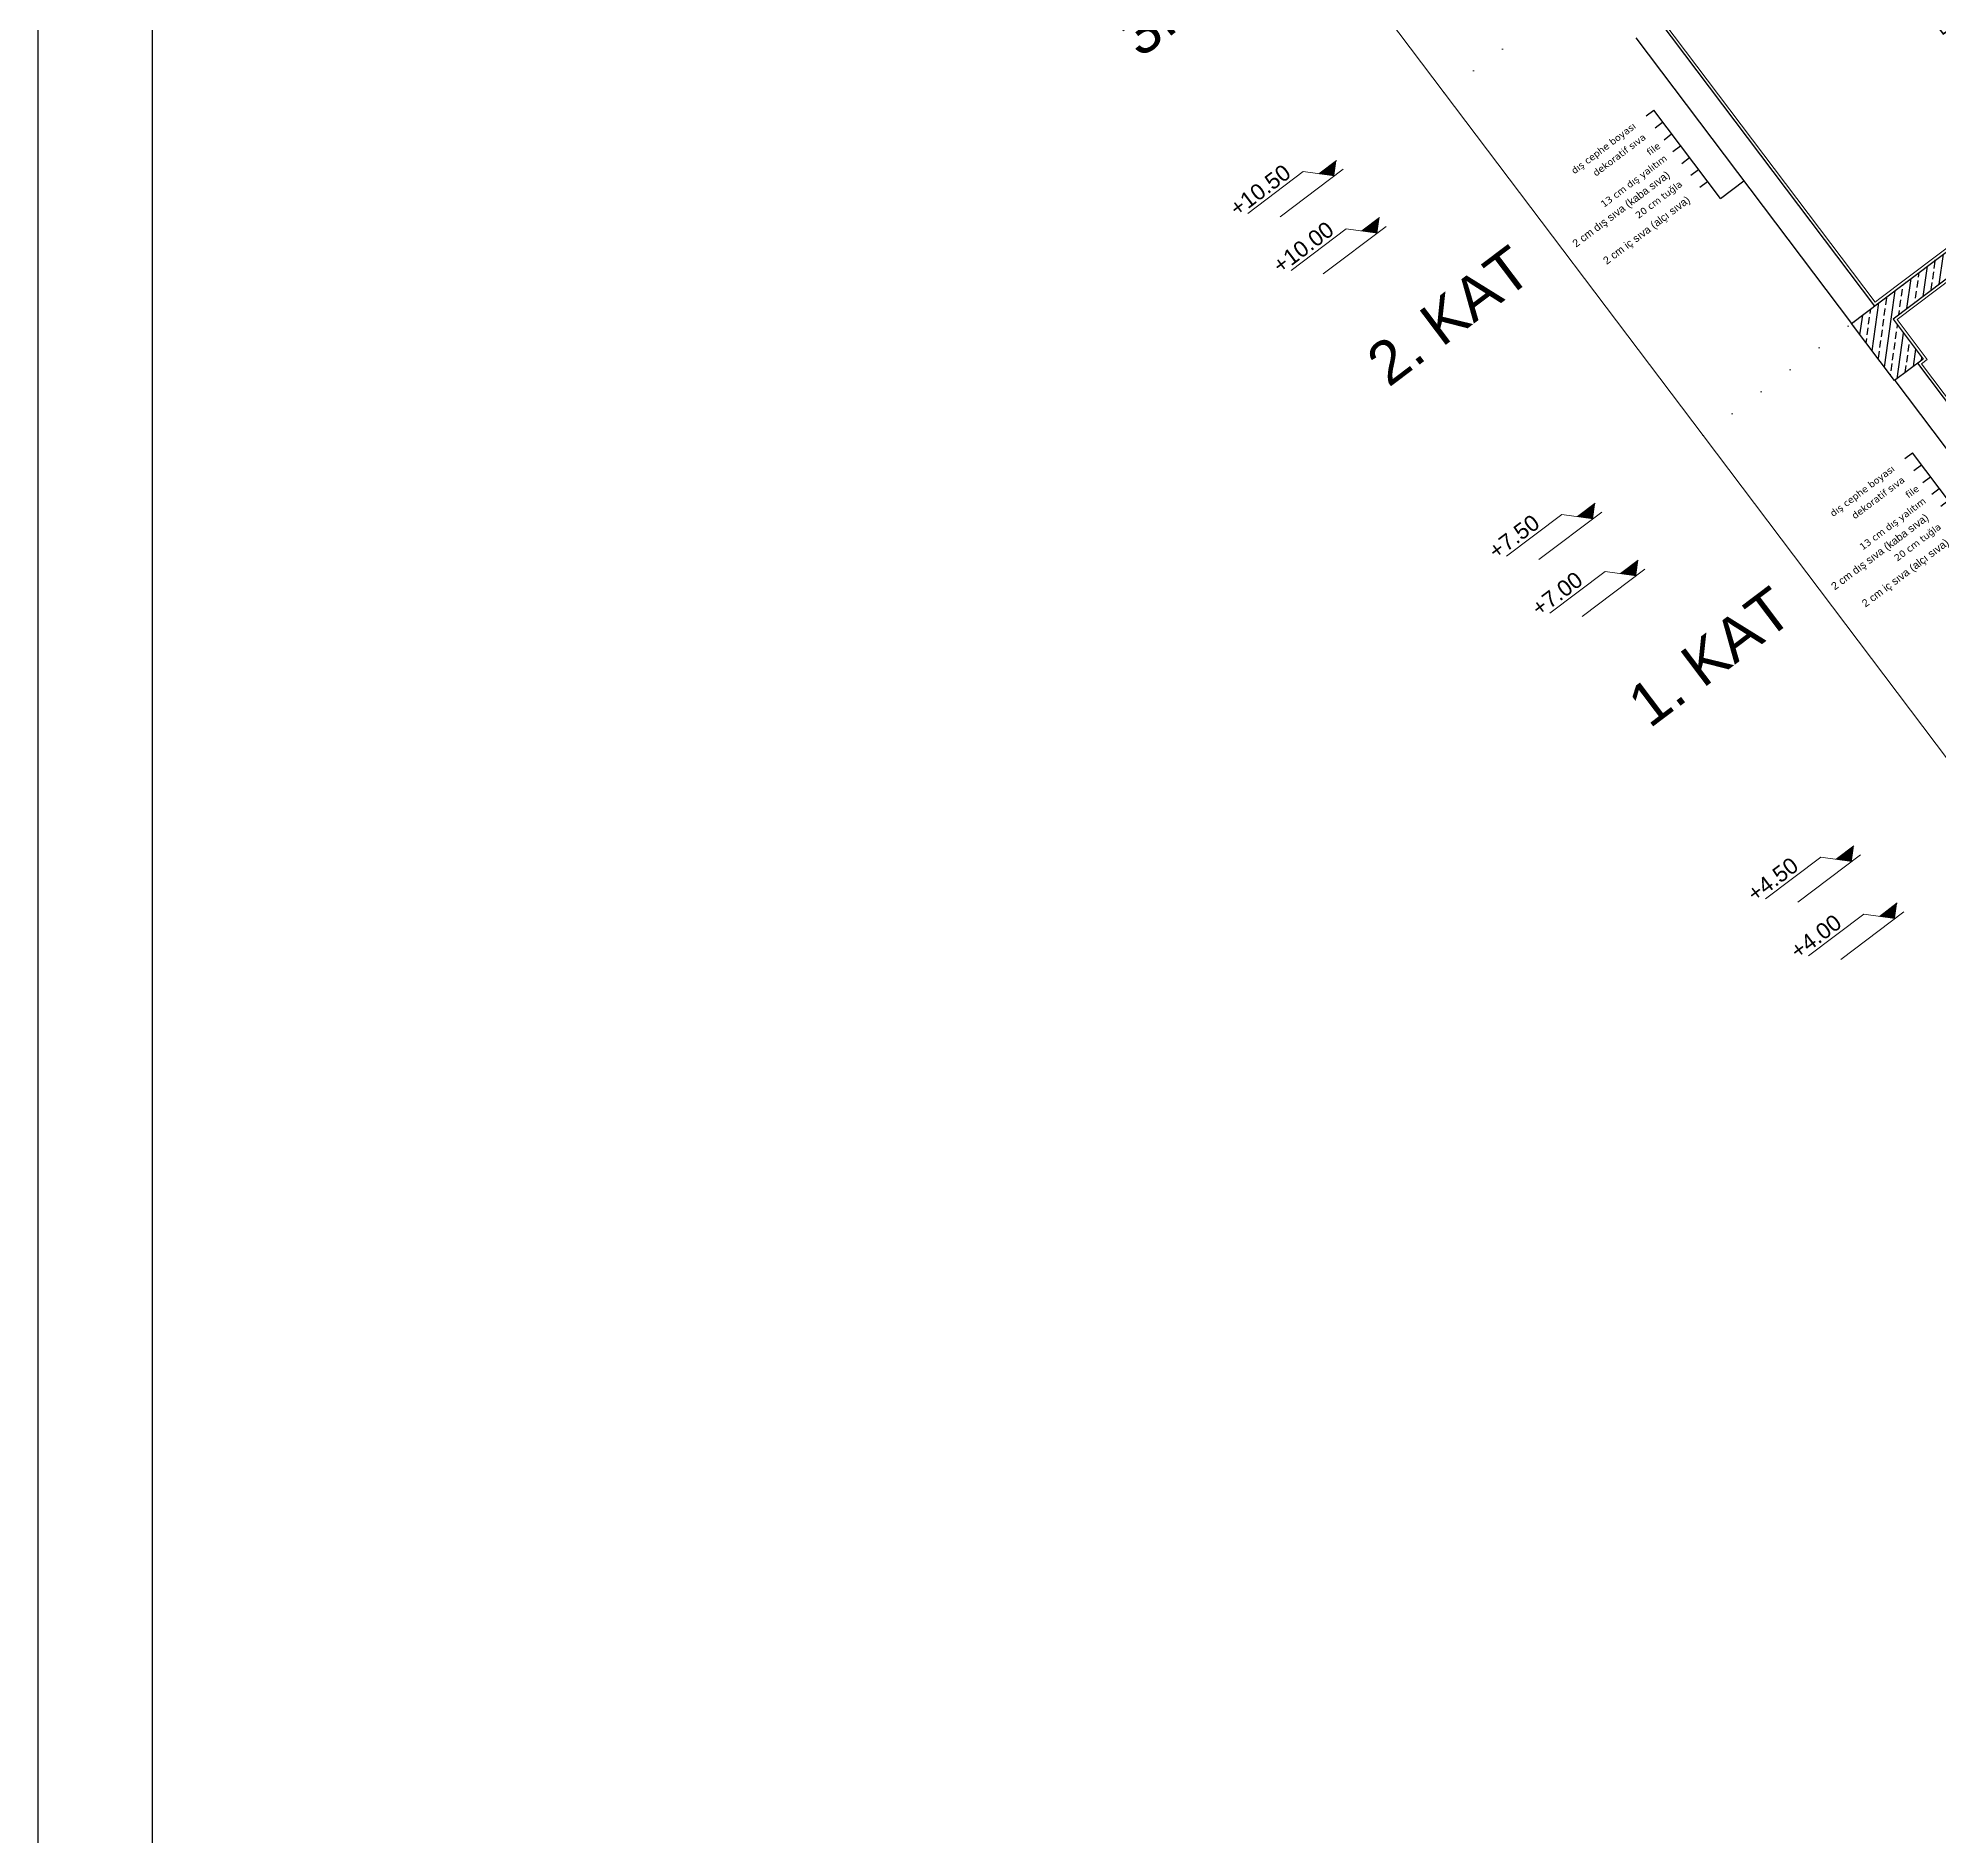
# Model space of a CAD drawing. Header units: millimetres. Extents: x 2232 to 85269, y -3593 to 5869.
# Drawn here: x 3332.4 to 3664.2, y -927.7 to -613.8 of the extents above; entities that cross this region are included whole.
import ezdxf

# ---------------------------------------------------------------- set-up
doc = ezdxf.new("R2010")
doc.units = ezdxf.units.MM
doc.linetypes.add('DOTX2', pattern=[0.5, 0, -0.5])
for name, color, linetype, lineweight in [('duvar', 232, 'Continuous', 30), ('görünüş', 201, 'Continuous', 18), ('iz', 1, 'DOTX2', 20), ('sıva iç', 21, 'Continuous', 0), ('TEXT-1', 8, 'Continuous', 5), ('yazı', 11, 'Continuous', 20), ('çerceve', 4, 'Continuous', 30), ('ölçü iç', 170, 'Continuous', 9), ('ÖLÇÜ İÇ', 7, 'Continuous', 9)]:
    doc.layers.add(name, color=color, linetype=linetype, lineweight=lineweight)
doc.layers.add('Standart', color=7, linetype='Continuous')
doc.layers.add('Yazi', color=7, linetype='Continuous')
doc.styles.add('arial_1_18', font='arial.ttf', dxfattribs={"height": 0.2})
doc.styles.get("Standard").update_dxf_attribs({"font": 'arial.ttf'})
doc.styles.add('verdana_1_34', font='verdana.ttf', dxfattribs={"height": 0.2})
doc.dimstyles.new('zulay iç ölçü', dxfattribs={"dimtxt": 10, "dimasz": 5, "dimexe": 0.18, "dimexo": 0, "dimgap": 2, "dimtad": 3, "dimdec": 0, "dimzin": 0, "dimdsep": 46, "dimtxsty": 'Standard', "dimblk": 'ARCHTICK', "dimcen": 0.09, "dimse1": 1, "dimse2": 1, "dimadec": 0, "dimazin": 0, "dimtfac": 1, "dimtdec": 0, "dimtix": 1, "dimtofl": 0, "dimtmove": 0, "dimatfit": 3, "dimldrblk": 'ARCHTICK', "dimfxl": 1, "dimtolj": 1, "dimtzin": 0, "dimarcsym": 0})
pattern_1 = [(45, (0, 0), (-7.07107, 7.07107), []), (45, (7.071, 0), (-7.07107, 7.07107), [5, -2.5])]

# ---------------------------------------------------------------- blocks, each defined once
blk = doc.blocks.new('dsafsdfd')
at = {"layer": 'yazı'}
blk.add_hatch(color=256, dxfattribs=at).paths.add_polyline_path([(0, 4.89), (-9.78, 4.89), (-4.89, 0)])
for p, q in [((-45.23, 9.78), (-14.67, 9.78)), ((-14.67, 9.78), (-4.89, 0)), ((-34.77, 0), (0, 0)), ((-9.78, 4.89), (0, 4.89))]:
    blk.add_line(p, q, dxfattribs=at)
blk = doc.blocks.new('IDE991Entity4323')
at = {"layer": 'Standart', "linetype": 'Continuous', "lineweight": -3}
h = blk.add_hatch(dxfattribs=at)
h.set_pattern_fill('ANSI33', color=171, scale=40, style=0)
h.set_pattern_definition(pattern_1)
h.paths.add_polyline_path([(155, 700), (130, 700), (130, 750), (155, 750)])
blk = doc.blocks.new('IDE991Entity4327')
at = {"layer": 'Standart', "linetype": 'Continuous', "lineweight": -3}
h = blk.add_hatch(dxfattribs=at)
h.set_pattern_fill('ANSI33', color=171, scale=40, style=0)
h.set_pattern_definition(pattern_1)
h.paths.add_polyline_path([(760, 735), (155, 735), (155, 750), (760, 750)])
blk = doc.blocks.new('IDE991Entity5389')
at = {"layer": 'Standart', "color": 159, "linetype": 'Continuous', "lineweight": -3}
blk.add_lwpolyline([(130, 700), (130, 750)], dxfattribs=at)
blk = doc.blocks.new('IDE991Entity5390')
at = {"layer": 'Standart', "color": 159, "linetype": 'Continuous', "lineweight": -3}
blk.add_lwpolyline([(155, 700), (130, 700)], dxfattribs=at)
blk = doc.blocks.new('IDE991Entity5391')
at = {"layer": 'Standart', "color": 159, "linetype": 'Continuous', "lineweight": -3}
blk.add_lwpolyline([(130, 750), (155, 750)], dxfattribs=at)
blk = doc.blocks.new('IDE991Entity5392')
at = {"layer": 'Standart', "color": 159, "linetype": 'Continuous', "lineweight": -3}
blk.add_lwpolyline([(155, 750), (260, 750)], dxfattribs=at)
blk = doc.blocks.new('IDE991Entity5398')
at = {"layer": 'Standart', "color": 159, "linetype": 'Continuous', "lineweight": -3}
blk.add_lwpolyline([(155, 735), (155, 700)], dxfattribs=at)
blk = doc.blocks.new('IDE991Entity5399')
at = {"layer": 'Standart', "color": 159, "linetype": 'Continuous', "lineweight": -3}
blk.add_lwpolyline([(760, 735), (155, 735)], dxfattribs=at)
blk = doc.blocks.new('TRRTYT')
at = {"layer": 'Standart'}
for name in ['IDE991Entity4323', 'IDE991Entity5389', 'IDE991Entity5391', 'IDE991Entity4327', 'IDE991Entity5392', 'IDE991Entity5398', 'IDE991Entity5399', 'IDE991Entity5390']:
    blk.add_blockref(name, (1034515.6, -397430.9), dxfattribs=at)
blk = doc.blocks.new('_ArchTick')
at = {"color": 0, "linetype": 'ByBlock', "const_width": 0.15}
blk.add_lwpolyline([(-0.5, -0.5), (0.5, 0.5)], dxfattribs=at)
blk = doc.blocks.new('*D2443')
at = {"layer": 'Defpoints', "color": 0, "transparency": 16777216}
for p in [(661177.2, -126828.5), (661187, -127078.5), (661204.5, -127078.5)]:
    blk.add_point(p, dxfattribs=at)
at = {"layer": 'ÖLÇÜ İÇ', "color": 0, "lineweight": -2, "transparency": 16777216}
blk.add_line((661204.5, -126828.5), (661204.5, -127078.5), dxfattribs=at)
at = {"layer": 'ÖLÇÜ İÇ', "color": 0, "lineweight": -2, "transparency": 16777216, "xscale": 5, "yscale": 5, "zscale": 5}
for p, rotation in [((661204.5, -126828.5), 90), ((661204.5, -127078.5), 270)]:
    blk.add_blockref('_ArchTick', p, dxfattribs=dict(at, rotation=rotation))
at = {"layer": 'ÖLÇÜ İÇ', "color": 0, "transparency": 16777216, "insert": (661197.5, -126953.5), "char_height": 10, "attachment_point": 5, "rotation": 90}
blk.add_mtext('\\A1;250', dxfattribs=at)
blk = doc.blocks.new('*D2444')
at = {"layer": 'Defpoints', "color": 0, "transparency": 16777216}
for p in [(661246.2, -126778.5), (661246.2, -127078.5), (661246.2, -127078.5)]:
    blk.add_point(p, dxfattribs=at)
at = {"layer": 'ÖLÇÜ İÇ', "color": 0, "lineweight": -2, "transparency": 16777216}
blk.add_line((661246.2, -126778.5), (661246.2, -127078.5), dxfattribs=at)
at = {"layer": 'ÖLÇÜ İÇ', "color": 0, "lineweight": -2, "transparency": 16777216, "xscale": 5, "yscale": 5, "zscale": 5}
for p, rotation in [((661246.2, -126778.5), 90), ((661246.2, -127078.5), 270)]:
    blk.add_blockref('_ArchTick', p, dxfattribs=dict(at, rotation=rotation))
at = {"layer": 'ÖLÇÜ İÇ', "color": 0, "transparency": 16777216, "insert": (661239.2, -126928.5), "char_height": 10, "attachment_point": 5, "rotation": 90}
blk.add_mtext('\\A1;300', dxfattribs=at)
blk = doc.blocks.new('*D2461')
at = {"layer": 'Defpoints', "color": 0, "transparency": 16777216}
for p in [(661178.9, -126793.5), (661226.2, -127078.5), (661226.2, -127078.5)]:
    blk.add_point(p, dxfattribs=at)
at = {"layer": 'ÖLÇÜ İÇ', "color": 0, "lineweight": -2, "transparency": 16777216}
blk.add_line((661226.2, -126793.5), (661226.2, -127078.5), dxfattribs=at)
at = {"layer": 'ÖLÇÜ İÇ', "color": 0, "lineweight": -2, "transparency": 16777216, "xscale": 5, "yscale": 5, "zscale": 5}
for p, rotation in [((661226.2, -126793.5), 90), ((661226.2, -127078.5), 270)]:
    blk.add_blockref('_ArchTick', p, dxfattribs=dict(at, rotation=rotation))
at = {"layer": 'ÖLÇÜ İÇ', "color": 0, "transparency": 16777216, "insert": (661219.2, -126936), "char_height": 10, "attachment_point": 5, "rotation": 90}
blk.add_mtext('\\A1;285', dxfattribs=at)
blk = doc.blocks.new('Entity12990')
at = {"layer": 'Yazi', "color": 11, "linetype": 'Continuous', "lineweight": -3}
for points in [[(7386.7, 278), (7393.3, 278)], [(7386.7, 267.6), (7393.3, 267.6)], [(7393.3, 200.7), (7393.3, 278)], [(7386.7, 257.2), (7393.3, 257.2)], [(7386.7, 246.9), (7393.3, 246.9)], [(7386.7, 236.5), (7393.3, 236.5)], [(7386.7, 226.1), (7393.3, 226.1)], [(7386.7, 215.7), (7393.3, 215.7)], [(7393.3, 200.7), (7413.8, 200.7)]]:
    blk.add_lwpolyline(points, dxfattribs=at)
for s, height, style, p in [('dış cephe boyası', 4.741, 'verdana_1_34', (7322.1, 275.6)), ('dekoratif sıva', 4.741, 'verdana_1_34', (7333.2, 265.2)), ('file', 4.74, 'verdana_1_34', (7371.9, 254.2)), ('2 cm dış sıva (kaba sıva)', 5.333, 'arial_1_18', (7292.1, 234)), ('13 cm dış yalıtım', 4.741, 'verdana_1_34', (7324.5, 244.5)), ('20 cm tuğla', 4.741, 'verdana_1_34', (7339.1, 223.7)), ('2 cm iç sıva (alçı sıva)', 5.333, 'arial_1_18', (7302, 211.5))]:
    blk.add_text(s, height=height, dxfattribs=dict(at, style=style)).set_placement(p)
blk = doc.blocks.new('DFGFDGHN')
at = {"layer": 'ÖLÇÜ İÇ'}
for base, p1, p2, picture, middle in [((661246.2, -127078.5), (661246.2, -126778.5), (661246.2, -127078.5), '*D2444', (661239.2, -126928.5)), ((661204.5, -127078.5), (661177.2, -126828.5), (661187, -127078.5), '*D2443', (661197.5, -126953.5))]:
    dim = blk.add_linear_dim(base=base, p1=p1, p2=p2, angle=90, dimstyle='zulay iç ölçü', dxfattribs=at)
    dim.commit()
    dim.dimension.update_dxf_attribs({"geometry": picture, "text_midpoint": middle})
dim = blk.add_linear_dim(base=(661226.2, -127078.5), p1=(661178.9, -126793.5), p2=(661226.2, -127078.5), angle=90, dimstyle='zulay iç ölçü', override={"dimtmove": 1}, dxfattribs=at)
dim.commit()
dim.dimension.update_dxf_attribs({"geometry": '*D2461', "text_midpoint": (661219.2, -126936)})
blk = doc.blocks.new('GHGFHGF')
at = {"layer": 'duvar'}
for points in [[(1293509.8, -409439.5), (1293509.8, -409689.5)], [(1293529.8, -409439.5), (1293529.8, -409689.5)], [(1293509.8, -409739.5), (1293509.8, -409989.5)], [(1293529.8, -409739.5), (1293529.8, -409989.5)]]:
    blk.add_lwpolyline(points, dxfattribs=at)
at = {"layer": 'görünüş'}
for points in [[(1293379.8, -409389.5), (1293379.8, -409089.5)], [(1293379.8, -409689.5), (1293379.8, -409389.5)], [(1293379.8, -409989.5), (1293379.8, -409689.5)]]:
    blk.add_lwpolyline(points, dxfattribs=at)
at = {"layer": 'iz', "ltscale": 50}
for p, q in [((1293379.8, -409389.5), (1295709.8, -409389.5)), ((1293379.8, -409689.5), (1295709.8, -409689.5))]:
    blk.add_line(p, q, dxfattribs=at)
at = {"layer": 'sıva iç'}
for points in [[(1293997.8, -409406.5), (1293536.8, -409406.5), (1293536.8, -409441.5), (1293531.8, -409441.5), (1293531.8, -409687.5), (1293534.8, -409687.5), (1293639.8, -409687.5), (1293789.8, -409687.5), (1293997.8, -409687.5)], [(1293997.8, -409706.5), (1293536.8, -409706.5), (1293536.8, -409741.5), (1293531.8, -409741.5), (1293531.8, -409987.5), (1293534.8, -409987.5), (1293639.8, -409987.5), (1293789.8, -409987.5), (1293997.8, -409987.5)]]:
    blk.add_lwpolyline(points, close=True, dxfattribs=at)
at = {"layer": 'duvar', "xscale": 1.584000000031665, "yscale": 1.584000000031665, "zscale": 1.584000000031665}
for p in [(1293291.2, -409389.5), (1293291.2, -409439.5), (1293291.2, -409689.5), (1293291.2, -409739.5), (1293291.2, -409989.5), (1293291.2, -410039.5)]:
    blk.add_blockref('dsafsdfd', p, dxfattribs=at)
at = {"layer": 'Standart'}
for p in [(1286095.9, -409765.3), (1286095.9, -410065.3)]:
    blk.add_blockref('Entity12990', p, dxfattribs=at)
at = {"layer": 'sıva iç'}
blk.add_blockref('TRRTYT', (258864.1, -13008.6), dxfattribs=at)
at = {"layer": 'ölçü iç', "lineweight": 30}
blk.add_blockref('DFGFDGHN', (632489.8, -282611), dxfattribs=at)
at = {"layer": 'TEXT-1', "style": 'arial_1_18'}
for s, p in [('3. KAT', (1293224.5, -409242.6)), ('2. KAT', (1293224.5, -409530.6)), ('1. KAT', (1293226.4, -409830.6))]:
    blk.add_text(s, height=30, dxfattribs=at).set_placement(p)
at = {"layer": 'yazı'}
for s, p in [('+10.50', (1293212.1, -409371.8)), ('+10.00', (1293212.1, -409421.8)), ('+7.50', (1293212.1, -409671.8)), ('+7.00', (1293212.1, -409721.8)), ('+4.50', (1293212.1, -409971.8)), ('+4.00', (1293212.1, -410021.8))]:
    blk.add_text(s, height=11.14, dxfattribs=at).set_placement(p)
blk = doc.blocks.new('RRRR')
at = {"layer": 'sıva iç', "rotation": 37.05267661197627}
blk.add_blockref('GHGFHGF', (-156760.2, -889310.8), dxfattribs=at)

msp = doc.modelspace()

# ---------------------------------------------------------------- linework, layer by layer
msp.add_line((3332.36, -3593.4), (3332.36, 906.6))
at = {"layer": 'çerceve'}
for points in [[(7226.46, -3593.4), (3332.36, -3593.4), (3332.36, 906.6), (7226.46, 906.6)], [(7206.46, -3572.95), (3352.36, -3573.4), (3352.36, 889.11), (7206.46, 889.11)]]:
    msp.add_lwpolyline(points, close=True, dxfattribs=at)

# ---------------------------------------------------------------- block references
at = {"layer": 'ÖLÇÜ İÇ', "xscale": 0.25, "yscale": 0.25, "zscale": 0.25}
msp.add_blockref('RRRR', (-276957.06, 108554.7), dxfattribs=at)

doc.saveas('drawing.dxf')
